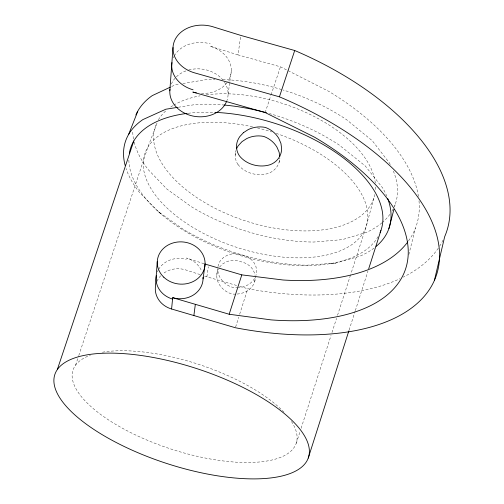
<?xml version="1.0" encoding="UTF-8"?>
<svg xmlns="http://www.w3.org/2000/svg" width="504" height="504" viewBox="0 0 504 504"><rect width="100%" height="100%" fill="white"/><g stroke="black" fill="none" stroke-linecap="round" stroke-linejoin="round"><path stroke-width="0.38" stroke-dasharray="2.52 1.89" d="M228.098 94.349L231.304 70.718M236.597 285.478L206.892 276.809L208.303 266.736M418.433 196.453A202.652 106.64 19.1 0 0 328.646 91.3L280.463 66.824L238.027 54.898L240.553 36.899M216.758 275.354L217.766 268.783A19.347 16.727 25.7 0 0 220.141 277.748C223.744 283.431 229.881 287.967 236.842 287.79M235.16 155.087L235.834 150.671M254.633 281.818L255.824 276.016M279.052 162.458L279.947 158.073M408.839 254.57L415.397 228.255M394.487 207.157L395.262 204.189M373.892 198.085L366.225 226.302L350.79 274.182M235.633 326.989L238.72 317.237M239.671 314.238L247.735 288.723A233.453 123.146 19.1 0 0 399.861 278.75M349.114 330.082L355.093 311.365M355.333 310.615L368.002 270.944M296.283 443.262L300.145 431.292M301.108 428.299L331.015 335.532M331.979 332.539L336.559 318.32M337.522 315.328L350.551 274.932M75.556 365.261L78.523 356.296M78.775 355.553L147.867 147.168L157.292 122.623M265.167 112.556L270.837 95.59M271.089 94.853L280.463 66.824M219.523 267.114L222.636 263.957L226.624 261.733A19.688 17.035 25.8 0 1 241.019 261.752A19.688 16.745 -3.7 0 1 252.724 269.319L254.652 273.269L254.98 275.404M171.662 86.518L175.127 84.899L179.758 84.111M330.593 263.573L335.696 263.082L360.026 256.133A136.477 71.051 18.1 0 0 374.396 247.823M182.851 83.582L205.235 79.771A138.083 73.912 18.1 0 1 214.962 79.449M178.265 107.251L196.144 104.416A139.627 72.601 18.1 0 1 222.875 104.927M237.573 287.708L241.964 287.204L246.746 285.503A19.347 16.443 -3.6 0 0 255.137 277.364M237.119 294.053L240.748 293.637L245.486 291.948A19.183 16.317 -3.7 0 0 255.308 277.534M335.696 263.082L306.986 265.18A140.018 73.004 18.1 0 1 183.305 229.326L158.577 211.825L139.495 192.459A136.445 71.026 18.2 0 1 126.019 168.418M235.67 294.216C228.772 294.386 222.68 289.894 219.114 284.25A19.183 16.601 25.8 0 1 218.377 268.985M239.564 286.341L247.735 288.723M238.027 54.898L209.941 46.16A29.944 24.249 6.6 0 1 227.884 81.459M204.114 263.756L186.486 258.035A23.48 20.859 5.1 0 1 201.802 271.498M200.157 274.617L185.189 269.753A23.121 20.639 4.9 0 0 162.805 273.88M204.649 276.079L206.892 276.809M158.577 211.825L161.96 214.754M238.02 164.562C244.95 173.407 258.073 176.784 268.626 173.319A22.289 19.202 24.4 0 0 279.821 158.149M291.451 421.514A117.451 44.541 18.1 0 1 170.321 448.818A117.451 44.541 18.1 0 1 90.361 355.27M102.438 352.214A117.451 44.541 18.1 0 1 284.18 412.448M378.12 236.622A131.771 68.26 18.1 0 1 238.6 255.062A131.771 68.26 18.1 0 1 128.86 159.566M188.112 113.274A131.771 68.26 18.1 0 1 214.036 112.335M276.23 133.39A116.5 60.31 18.1 0 1 345.637 248.359A116.5 60.31 18.1 0 1 155.786 195.628A116.5 60.31 18.1 0 1 252.787 126.882M257.424 127.953A116.5 60.31 18.1 0 1 271.769 131.941M238.02 164.569A22.289 18.818 -4.4 0 1 235.809 150.853M217.986 266.547A19.347 16.727 25.7 0 1 220.557 260.486L223.688 257.305L227.713 255.062A19.851 17.161 25.7 0 1 242.229 255.093A19.851 16.865 -3.7 0 1 254.035 262.71L255.982 266.685L256.643 270.982A19.347 16.443 -3.6 0 1 255.969 275.291M393.359 171.064A134.965 72.337 18 0 1 394.437 206.312M393.139 209.091A134.965 72.337 18 0 1 392.011 211.119M389.869 214.383A134.965 72.337 18 0 1 382.492 222.352M381.931 222.837A134.965 72.337 18 0 1 366.471 232.363L342.273 239.646L313.772 242.033A138.468 74.321 18.1 0 1 191.318 206.678L166.937 189.107L148.176 169.59A134.94 72.311 18.2 0 1 134.177 142.166M390.241 164.449A134.965 72.337 18 0 0 389.441 162.981L372.311 140.748L346.645 119.738A138.083 73.912 18.1 0 0 283.009 89.964M133.503 139.041A134.94 72.311 18.2 0 1 132.722 130.63M222.755 79.563A138.083 73.912 18.1 0 1 282.265 89.737M374.831 194.538A115.013 61.583 18.1 0 1 245.423 220.884A115.013 61.583 18.1 0 1 156.587 123.178M158.401 119.732A115.013 61.583 18.1 0 1 166.799 110.036M170.698 107.069A115.013 61.583 18.1 0 1 173.124 105.5M173.754 105.122A115.013 61.583 18.1 0 1 200.069 95.829M206.281 94.859A115.013 61.583 18.1 0 1 375.291 183.091M375.543 187.003A115.013 61.583 18.1 0 1 375.455 190.077M386.839 196.295A136.477 71.051 18.1 0 0 382.712 188.023L365.261 165.961L339.192 145.026A139.627 72.601 18.1 0 0 269.464 113.57M157.387 271.921A23.436 20.834 5.1 0 1 158.262 270.043M158.596 269.432A23.436 20.834 5.1 0 1 186.329 259.466M171.385 84.023A29.213 23.915 6.4 0 1 188.036 70.201M188.742 69.999A29.213 23.915 6.4 0 1 222.711 79.815M224.494 82.221A29.213 23.915 6.4 0 1 226.97 100.491M227.033 82.656A29.944 24.249 6.6 0 1 201.411 93.429M173.338 57.821A30.02 24.28 6.6 0 1 173.949 56.524M174.289 55.887A30.02 24.28 6.6 0 1 210.2 43.835M156.971 281.314A23.121 20.639 4.9 0 1 160.726 275.783M419 200.907A202.652 106.64 19.1 0 1 408.259 241.258M443.06 240.15A233.453 123.146 19.1 0 1 438.732 247.546M438.291 248.195A233.453 123.146 19.1 0 1 403.206 277.143"/><path stroke-width="0.76" d="M157.273 261.582L155.327 288.036A23.121 20.639 4.9 0 0 171.587 308.996L235.399 327.745A238.102 119.127 19 0 0 438.436 267.473A238.102 119.127 19 0 0 279.424 96.831L194.72 72.904A30.549 24.513 6.6 0 1 174.252 41.511A30.549 24.513 6.6 0 1 212.115 26.523L240.767 35.4L294.714 50.507A233.453 123.146 19.1 0 1 444.685 236.653L434.385 280.482M169.823 90.789L173.004 47.515M171.587 308.996L172.696 297.688A23.48 20.859 5.1 0 0 203.049 277.332M193.876 315.548L195.338 304.322M203.068 278.882L205.078 264.065M388.874 228.665L393.908 209.381M308.234 458.079A133.415 49.757 18.1 0 0 132.905 354.463A133.415 49.757 18.1 0 0 103.73 435.588A133.415 49.757 18.1 0 0 308.234 458.079L348.875 330.826M368.72 268.701L380.911 230.523M172.696 297.688L229.169 314.244L241.8 274.875L283.046 279.997A202.652 106.64 19.1 0 0 407.793 241.901M279.424 96.831L294.714 50.507M57.336 369.52L133.812 140.956M128.614 134.467L137.964 110.811A134.94 72.311 18.2 0 1 152.258 95.609L170.276 87.167M177.49 107.371L165.829 109.223L142.871 119.599A136.445 71.026 18.2 0 0 125.112 165.331M229.169 314.244L271.007 319.876A206.665 103.137 19 0 0 406.785 264.739A206.665 103.137 19 0 0 314.54 137.183L265.167 112.556L192.843 92.062A29.944 24.249 6.6 0 0 196.339 92.875M241.8 274.875L204.851 263.995M279.745 156.675L279.134 152.221L276.986 147.212A22.869 19.7 24.4 0 0 263.787 136.439A22.869 19.309 -4.4 0 0 246.708 138.587L242.008 141.637L238.361 145.587A22.289 18.818 -4.4 0 0 236.546 148.819M214.83 112.367A131.771 68.26 18.1 0 1 340.213 155.585A131.771 68.26 18.1 0 1 380.117 232.596M129.32 153.443A131.771 68.26 18.1 0 1 187.305 113.375M135.891 114.956A134.94 72.311 18.2 0 1 137.579 111.485M387.727 198.538A136.477 71.051 18.1 0 1 376.123 246.431M223.669 104.996A139.627 72.601 18.1 0 1 266.452 112.732M172.563 299.067A23.436 20.834 5.1 0 1 156.341 275.575M226.724 101.147A29.213 23.915 6.4 0 1 192.956 116.059A29.213 23.915 6.4 0 1 169.961 89.233M193.064 89.8A30.02 24.28 6.6 0 1 171.958 62.584M243.419 132.697L239.74 136.678A22.51 18.976 -4.4 0 0 239.4 155.818C246.418 164.726 259.661 168.122 270.32 164.644A22.51 19.36 24.3 0 0 281.642 148.617L280.93 143.369L278.756 138.31A23.102 19.877 24.2 0 0 265.419 127.436A23.102 19.48 -4.4 0 0 248.17 129.616L243.419 132.697M163.806 277.206A23.94 21.13 5.2 0 0 204.095 269.495A23.94 21.13 5.2 0 0 175.606 242.329A23.94 21.13 5.2 0 0 163.806 277.206"/></g></svg>
